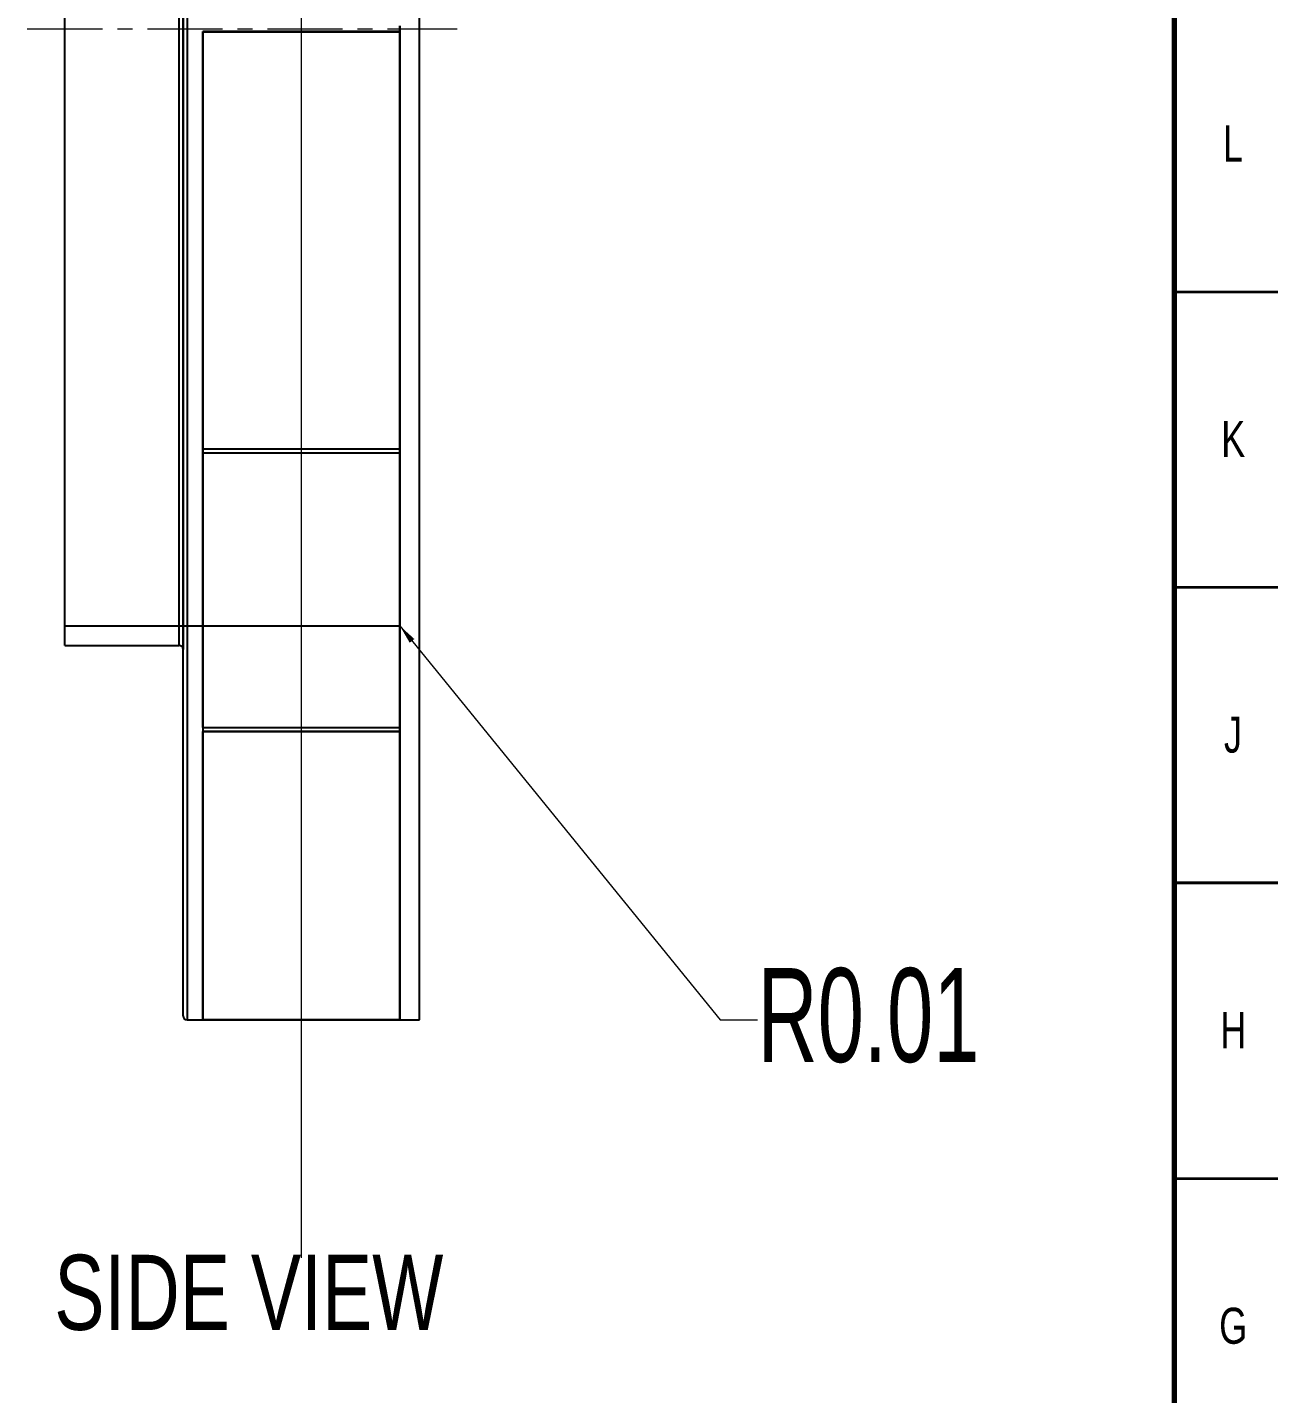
# Model space of a CAD drawing. Header units: millimetres. Extents: x 0 to 119, y 0 to 84.
# Drawn here: x 97.5 to 118.65, y 33.41 to 56.52 of the extents above; entities that cross this region are included whole.
import ezdxf

# ---------------------------------------------------------------- set-up
doc = ezdxf.new("R2010")
doc.units = ezdxf.units.MM
doc.linetypes.add('CENTERX2', pattern=[2.032, 1.27, -0.254, 0.254, -0.254])
doc.styles.add('SLDTEXTSTYLE0', font='TXT', dxfattribs={"width": 0.75})
doc.styles.add('SLDTEXTSTYLE2', font='TXT', dxfattribs={"width": 0.663})
doc.dimstyles.new('SLDDIMSTYLE3', dxfattribs={"dimtxt": 1.4676106771, "dimasz": 0.3302, "dimexe": 0, "dimexo": 0.0625, "dimgap": 0.3669026693, "dimtad": 0, "dimtih": 1, "dimtoh": 1, "dimlfac": 3, "dimrnd": 1e-09, "dimdsep": 46, "dimtxsty": 'SLDTEXTSTYLE2', "dimsah": 1, "dimcen": 0, "dimadec": 0, "dimazin": 2, "dimtfac": 1, "dimtofl": 0, "dimtmove": 0, "dimatfit": 3, "dimfxl": 1, "dimfrac": 2, "dimtolj": 1, "dimtzin": 12, "dimarcsym": 0})

# ---------------------------------------------------------------- blocks, each defined once
blk = doc.blocks.new('_D_4')
at = {"color": 7, "linetype": 'Continuous', "lineweight": 0}
for p, q in [((103.796294641, 46.3982169898), (109.2150187612, 39.7328448767)), ((109.2150187612, 39.7328448767), (109.8500187612, 39.7328448767))]:
    blk.add_line(p, q, dxfattribs=at)
at = {"color": 7, "linetype": 'Continuous', "lineweight": 18}
blk.add_solid([(103.796294641, 46.3982169898), (103.9651707199, 46.1099574714), (104.044005901, 46.1740478312)], dxfattribs=at)
at = {"color": 7, "linetype": 'Continuous', "lineweight": 18, "insert": (109.8500187612, 40.6062537061), "char_height": 1.5875, "attachment_point": 1, "style": 'SLDTEXTSTYLE2'}
blk.add_mtext('R0.01', dxfattribs=at)

msp = doc.modelspace()

# ---------------------------------------------------------------- linework, layer by layer
at = {"color": 7, "linetype": 'Continuous', "lineweight": 70}
msp.add_line((116.9, 82.1), (116.9, 2), dxfattribs=at)
at = {"color": 7, "linetype": 'Continuous', "lineweight": 18}
msp.add_line((102.1294099566, 77.2885102179), (102.1294099566, 35.7071768845), dxfattribs=at)
at = {"color": 7, "linetype": 'Continuous', "lineweight": 25}
for p, q in [((100.1302432899, 39.79821035), (100.1302432899, 73.1974767524)), ((100.1969099566, 73.2630495339), (100.1969099566, 39.7326375685)), ((104.1302432899, 39.7326375685), (104.1302432899, 73.2630495339)), ((98.1302432899, 46.064878302), (98.1302432899, 66.9308088004)), ((100.0635766233, 46.064878302), (100.0635766233, 66.9308088004)), ((100.1302432899, 66.9978435512), (100.1302432899, 45.9978435512)), ((98.1302432899, 46.3978435512), (98.1302432899, 66.5978435512)), ((100.4635766233, 56.4495054129), (100.4635766233, 44.6762493494)), ((103.7952432899, 56.4495054129), (100.4635766233, 56.4495054129)), ((100.4635766233, 44.6762493494), (100.4635766233, 56.4495054129)), ((100.4635766233, 56.4478435512), (100.4635766233, 56.4495054129)), ((100.4635766233, 56.4495054129), (100.4635766233, 56.4478435512)), ((100.4635766233, 56.4478435512), (100.4635766233, 49.391507914)), ((100.4635766233, 56.4478435512), (103.7952432899, 56.4478435512)), ((100.4635766233, 49.391507914), (100.4635766233, 56.4478435512)), ((103.7952432899, 56.4478435512), (103.7952432899, 56.5478435512)), ((103.7952432899, 56.5478435512), (103.7952432899, 56.4478435512)), ((103.7952432899, 56.4495054129), (103.7952432899, 56.4478435512)), ((103.7952432899, 56.4478435512), (103.7952432899, 56.4495054129)), ((103.7969099566, 56.4461768845), (103.7969099566, 56.5495102179)), ((103.7969099566, 56.5495102179), (103.7969099566, 56.4461768845)), ((103.7969099566, 44.6797885104), (103.7969099566, 56.4461768845)), ((103.7969099566, 56.4461768845), (103.7969099566, 44.6797885104)), ((103.7985766233, 44.6786136367), (103.7985766233, 56.4461717482)), ((103.7985766233, 56.4461717482), (103.7985766233, 44.6786136367)), ((100.4635766233, 49.391507914), (103.7952432899, 49.391507914)), ((100.4635766233, 49.391507914), (100.4635766233, 44.6786029695)), ((100.4635766233, 49.3207972359), (103.7952432899, 49.3207972359)), ((100.4635766233, 46.3979673143), (100.4635766233, 49.3207972359)), ((100.4635766233, 49.3207972359), (100.4635766233, 46.3979673143)), ((100.4635766233, 49.3207972359), (100.4635766233, 44.6078922914)), ((103.7952432899, 49.3207972359), (103.7952432899, 49.391507914)), ((103.7952432899, 49.391507914), (103.7952432899, 49.3207972359)), ((103.7952432899, 44.6786029695), (103.7952432899, 49.391507914)), ((103.7952432899, 49.3207972359), (103.7952432899, 44.6078922914)), ((103.7969099566, 49.3208031828), (103.7969099566, 49.3938708836)), ((103.7969099566, 49.3938708836), (103.7969099566, 49.3208031828)), ((103.7969099566, 44.6797885104), (103.7969099566, 49.3938708836)), ((103.7969099566, 49.3208031828), (103.7969099566, 44.6067208097)), ((98.1302432899, 46.3978435512), (103.7952432899, 46.3978435512)), ((100.4635766233, 46.3979673143), (103.7952432899, 46.3979673143)), ((100.4635766233, 46.3979673143), (100.4635766233, 39.7329132236)), ((103.7952432899, 46.3979673143), (103.7952432899, 46.3978435512)), ((103.7952432899, 46.3979673143), (103.7952432899, 39.7329132236)), ((103.7969099566, 39.732923165), (103.7969099566, 46.3996423912)), ((103.7969099566, 46.3996423912), (103.7969099566, 46.3995102179)), ((98.1302432899, 46.0645102179), (100.0635766233, 46.0645102179)), ((100.4635766233, 44.6786029695), (103.7952432899, 44.6786029695)), ((100.4635766233, 44.6762493494), (100.4635766233, 44.6786029695)), ((100.4635766233, 44.6786029695), (100.4635766233, 44.6762493494)), ((100.4635766233, 44.6762493494), (103.7952432899, 44.6762493494)), ((103.7952432899, 44.6786029695), (103.7952432899, 44.6762493494)), ((103.7952432899, 44.6762493494), (103.7952432899, 44.6786029695)), ((103.7952432899, 44.6078922914), (100.4635766233, 44.6078922914)), ((100.4635766233, 44.6078922914), (100.4635766233, 44.6074041377)), ((100.4635766233, 44.6078922914), (100.4635766233, 44.6074041377)), ((100.4635766233, 44.6078888986), (103.7952432899, 44.6078888986)), ((100.4635766233, 39.7312465639), (100.4635766233, 44.6078888986)), ((100.4635766233, 44.6078888986), (100.4635766233, 39.7312465639)), ((103.7952432899, 44.6078922914), (103.7952432899, 44.6074041377)), ((103.7952432899, 44.6078922914), (103.7952432899, 44.6074041377)), ((103.7969099566, 44.6067208097), (103.7969099566, 39.732923165)), ((103.7969099566, 39.732923165), (103.7969099566, 44.6067208097)), ((103.7985766233, 44.605538672), (103.7985766233, 39.7312565062)), ((103.7985766233, 39.7312565062), (103.7985766233, 44.605538672)), ((100.1969099566, 39.7311768845), (104.1302432899, 39.7311768845)), ((103.7952432899, 39.7329132236), (100.4635766233, 39.7329132236)), ((100.4635766233, 39.7312465639), (100.4635766233, 39.7329132236)), ((100.4635766233, 39.7329132236), (100.4635766233, 39.7312465639)), ((103.7952432899, 39.7312465639), (100.4635766233, 39.7312465639)), ((103.7952432899, 39.7329132236), (103.7952432899, 39.7312465639)), ((103.7952432899, 39.7312465639), (103.7952432899, 39.7329132236))]:
    msp.add_line(p, q, dxfattribs=at)
at = {"color": 7, "linetype": 'CENTERX2', "lineweight": 18}
msp.add_line((97.4952432899, 56.4978435512), (104.7652432899, 56.4978435512), dxfattribs=at)
at = {"color": 7, "linetype": 'Continuous', "lineweight": 35}
for p, q in [((116.9, 52.05), (118.65, 52.05)), ((116.9, 47.05), (118.65, 47.05)), ((118.6501, 42.05), (116.8999, 42.05)), ((116.9, 42.05), (118.65, 42.05)), ((116.9, 37.05), (118.65, 37.05))]:
    msp.add_line(p, q, dxfattribs=at)
at = {"color": 7, "linetype": 'Continuous', "lineweight": 25}
for centre, radius, start, end in [((103.7981599605, 56.5813772134), 0.1352061072777068, 269.4702830152, 270.176567856), ((100.0635766233, 45.9978435512), 0.06666666666667, 0, 90), ((103.7983670058, 44.680085872), 0.0014870832013075, 191.5347955096, 278.103329877), ((103.798369574, 44.6070127233), 0.0014885216043309, 191.309560094, 277.9956108741), ((100.1969099566, 39.7978435512), 0.0666666666666629, 180, 270), ((103.7985766193, 39.7329231689), 0.0016666627093518, 180.0001360444, 270.0001360436)]:
    msp.add_arc(centre, radius, start, end, dxfattribs=at)
for points, knots in [([(103.7952432899171, 56.44950541287307), (103.7954886952827, 56.44950541287307), (103.7957355835428, 56.44947797779258), (103.7959750021355, 56.44942410287476), (103.7963389857247, 56.44934219784917), (103.7966938465481, 56.4491963141805), (103.7970101959315, 56.44899853835275), (103.7973265560236, 56.44880075583014), (103.7976131287407, 56.44854562256597), (103.7978461862896, 56.4482542715707), (103.7980792518674, 56.44796291053831), (103.7982652272783, 56.44762729364595), (103.7983887179615, 56.44727521342653), (103.7985122111725, 56.44692312600041), (103.7985766232504, 56.44654486467709), (103.7985766232504, 56.44617174816153)], [0, 0, 0, 0, 2.2086482908e-05, 2.2086482908e-05, 2.2086482908e-05, 5.59393080127e-05, 5.59393080127e-05, 5.59393080127e-05, 8.9793251805e-05, 8.9793251805e-05, 8.9793251805e-05, 0.0001236483298242, 0.0001236483298242, 0.0001236483298242, 0.0001575040784353, 0.0001575040784353, 0.0001575040784353, 0.0001575040784353]), ([(103.7985766232504, 56.44617174816153), (103.7985766232504, 56.44641718668518), (103.7985491891765, 56.44666410789112), (103.7984953151071, 56.4469035608018), (103.7984134169367, 56.44726757182836), (103.7982675491534, 56.4476224643092), (103.798069785297, 56.4479388519372), (103.7978720280809, 56.44825522894179), (103.7976169238697, 56.44854182867005), (103.7973255926617, 56.44877491422139), (103.7970342713306, 56.44900799187054), (103.796698689989, 56.44919398709247), (103.796346638384, 56.44931749139802), (103.7959945939944, 56.44944099317237), (103.7956163690888, 56.44950541287307), (103.7952432899171, 56.44950541287307)], [0, 0, 0, 0, 2.2089572028e-05, 2.2089572028e-05, 2.2089572028e-05, 5.59447304571e-05, 5.59447304571e-05, 5.59447304571e-05, 8.9798779962e-05, 8.9798779962e-05, 8.9798779962e-05, 0.0001236517141528, 0.0001236517141528, 0.0001236517141528, 0.0001575039763914, 0.0001575039763914, 0.0001575039763914, 0.0001575039763914]), ([(103.7952432899171, 56.44784355119034), (103.7953910085896, 56.44784355119034), (103.7955408655662, 56.44782298286457), (103.7956787769548, 56.44778565076464), (103.7958160366524, 56.44774849507501), (103.7959453535562, 56.44769421045116), (103.7960603048208, 56.44762955944424), (103.796222700009, 56.44753822497763), (103.7963614436195, 56.4474240130748), (103.796473925346, 56.44730085704062), (103.7966304350334, 56.44712949487354), (103.7967420182569, 56.44693560004924), (103.7968126790426, 56.44673795096394), (103.7968741798733, 56.44656592368184), (103.7969060854815, 56.44638752240022), (103.796909624918, 56.44621013271988), (103.7969098460343, 56.44619905080129), (103.7969099565837, 56.44618796753002), (103.7969099565837, 56.44617688452367)], [0, 0, 0, 0, 1.32946805267e-05, 1.32946805267e-05, 1.32946805267e-05, 2.6479093306e-05, 2.6479093306e-05, 2.6479093306e-05, 4.51779383349e-05, 4.51779383349e-05, 4.51779383349e-05, 7.12695668726e-05, 7.12695668726e-05, 7.12695668726e-05, 9.38662939015e-05, 9.38662939015e-05, 9.38662939015e-05, 9.5280551721e-05, 9.5280551721e-05, 9.5280551721e-05, 9.5280551721e-05]), ([(103.7952432899171, 56.44784355119034), (103.795429829046, 56.44784355119034), (103.7956189407118, 56.44781134497808), (103.7957949641506, 56.44774959979284), (103.7959709880418, 56.44768785444887), (103.7961387786708, 56.44759486697424), (103.7962844412894, 56.44747833817158), (103.7964301047973, 56.44736180865751), (103.7965576576392, 56.44721852353628), (103.796656537607, 56.44706034858328), (103.7967554183969, 56.44690217231522), (103.7968283530991, 56.44672474334941), (103.7968693025121, 56.44654275447139), (103.7968962394691, 56.44642304026234), (103.7969099565838, 56.44629959168983), (103.7969099565838, 56.44617688452367)], [0, 0, 0, 0, 1.67885216031e-05, 1.67885216031e-05, 1.67885216031e-05, 3.35770844191e-05, 3.35770844191e-05, 3.35770844191e-05, 5.03657474072e-05, 5.03657474072e-05, 5.03657474072e-05, 6.71545486196e-05, 6.71545486196e-05, 6.71545486196e-05, 7.8108655265e-05, 7.8108655265e-05, 7.8108655265e-05, 7.8108655265e-05]), ([(103.7952432899171, 56.44784355119032), (103.7953910085896, 56.44784355119032), (103.7955408655662, 56.44782298286457), (103.7956787769548, 56.44778565076463), (103.7958160366524, 56.44774849507501), (103.7959453535562, 56.44769421045116), (103.7960603048208, 56.44762955944424), (103.796222700009, 56.44753822497763), (103.7963614436195, 56.4474240130748), (103.796473925346, 56.44730085704062), (103.7966304350334, 56.44712949487354), (103.7967420182569, 56.44693560004924), (103.7968126790426, 56.44673795096392), (103.7968741798733, 56.44656592368182), (103.7969060854815, 56.44638752240024), (103.796909624918, 56.44621013271986), (103.7969098460343, 56.44619905080128), (103.7969099565837, 56.44618796753002), (103.7969099565837, 56.44617688452366)], [0, 0, 0, 0, 1.32946805267e-05, 1.32946805267e-05, 1.32946805267e-05, 2.6479093306e-05, 2.6479093306e-05, 2.6479093306e-05, 4.51779383349e-05, 4.51779383349e-05, 4.51779383349e-05, 7.12695668727e-05, 7.12695668727e-05, 7.12695668727e-05, 9.38662939015e-05, 9.38662939015e-05, 9.38662939015e-05, 9.5280551721e-05, 9.5280551721e-05, 9.5280551721e-05, 9.5280551721e-05]), ([(103.7969099565837, 56.44617688452366), (103.7969099565837, 56.44636342462973), (103.7968777501318, 56.44655253727551), (103.7968160039393, 56.44672856231197), (103.7967542579461, 56.44690458678019), (103.7966612693541, 56.4470723786107), (103.7965447381033, 56.4472180427231), (103.7964282076532, 56.44736370583464), (103.7962849207747, 56.44749125906409), (103.7961267429243, 56.44759013912274), (103.7959685663645, 56.44768901837461), (103.7957911362998, 56.44776195213272), (103.7956091460263, 56.44780290023242), (103.7954894363555, 56.4478298350979), (103.7953659924698, 56.44784355119034), (103.7952432899171, 56.44784355119034)], [0, 0, 0, 0, 1.67889284498e-05, 1.67889284498e-05, 1.67889284498e-05, 3.35778053395e-05, 3.35778053395e-05, 3.35778053395e-05, 5.0366569152e-05, 5.0366569152e-05, 5.0366569152e-05, 6.7155196772e-05, 6.7155196772e-05, 6.7155196772e-05, 7.8108680659e-05, 7.8108680659e-05, 7.8108680659e-05, 7.8108680659e-05]), ([(103.7952432899171, 49.39150791401721), (103.7953910085896, 49.39150791401721), (103.7955408655662, 49.39153707416726), (103.7956787769548, 49.39159000088929), (103.7958160366524, 49.39164267750969), (103.7959453535562, 49.39171963842862), (103.7960603048208, 49.39181129661335), (103.796222700009, 49.391940784951), (103.7963614436195, 49.39210270845522), (103.796473925346, 49.39227731429892), (103.7966304350334, 49.3925202649262), (103.7967420182569, 49.39279516481614), (103.7968126790426, 49.39307539188427), (103.7968741798733, 49.39331929233452), (103.7969060854815, 49.39357223308019), (103.796909624918, 49.3938237429639), (103.7969098460343, 49.39383945533255), (103.7969099565837, 49.39385516964595), (103.7969099565837, 49.39387088357034)], [0, 0, 0, 0, 1.32946805267e-05, 1.32946805267e-05, 1.32946805267e-05, 2.6479093306e-05, 2.6479093306e-05, 2.6479093306e-05, 4.5177938335e-05, 4.5177938335e-05, 4.5177938335e-05, 7.12695668727e-05, 7.12695668727e-05, 7.12695668727e-05, 9.38662939014e-05, 9.38662939014e-05, 9.38662939014e-05, 9.52805517209e-05, 9.52805517209e-05, 9.52805517209e-05, 9.52805517209e-05]), ([(103.7952432899171, 49.39150791401721), (103.7953910085896, 49.39150791401721), (103.7955408655662, 49.39153707416725), (103.7956787769548, 49.39159000088929), (103.7958160366524, 49.39164267750969), (103.7959453535562, 49.39171963842862), (103.7960603048208, 49.39181129661335), (103.796222700009, 49.39194078495099), (103.7963614436195, 49.39210270845521), (103.796473925346, 49.39227731429892), (103.7966304350334, 49.3925202649262), (103.7967420182569, 49.39279516481613), (103.7968126790426, 49.39307539188427), (103.7968741798733, 49.39331929233452), (103.7969060854815, 49.39357223308019), (103.796909624918, 49.3938237429639), (103.7969098460343, 49.39383945533255), (103.7969099565837, 49.39385516964595), (103.7969099565837, 49.39387088357034)], [0, 0, 0, 0, 1.32946805267e-05, 1.32946805267e-05, 1.32946805267e-05, 2.6479093306e-05, 2.6479093306e-05, 2.6479093306e-05, 4.51779383349e-05, 4.51779383349e-05, 4.51779383349e-05, 7.12695668727e-05, 7.12695668727e-05, 7.12695668727e-05, 9.38662939015e-05, 9.38662939015e-05, 9.38662939015e-05, 9.5280551721e-05, 9.5280551721e-05, 9.5280551721e-05, 9.5280551721e-05]), ([(103.7952432899171, 49.32079723589855), (103.7953910085896, 49.32079723589855), (103.7955408655662, 49.32079730804335), (103.7956787769548, 49.32079743920335), (103.7958160366524, 49.32079756974357), (103.7959453535562, 49.32079776061122), (103.7960603048208, 49.32079798846515), (103.796222700009, 49.3207983103614), (103.7963614436195, 49.32079871384365), (103.796473925346, 49.32079915075352), (103.7966304350334, 49.32079975868005), (103.7967420182569, 49.32080044987978), (103.7968126790426, 49.32080115893087), (103.7968741798733, 49.32080177606569), (103.7969060854815, 49.32080241929937), (103.796909624918, 49.3208030622913), (103.7969098460343, 49.3208031024604), (103.7969099565837, 49.32080314266126), (103.7969099565837, 49.32080318284773)], [0, 0, 0, 0, 1.32946805267e-05, 1.32946805267e-05, 1.32946805267e-05, 2.6479093306e-05, 2.6479093306e-05, 2.6479093306e-05, 4.51779383349e-05, 4.51779383349e-05, 4.51779383349e-05, 7.12695668726e-05, 7.12695668726e-05, 7.12695668726e-05, 9.38662939014e-05, 9.38662939014e-05, 9.38662939014e-05, 9.52805517209e-05, 9.52805517209e-05, 9.52805517209e-05, 9.52805517209e-05]), ([(103.7952432899171, 49.32079723589855), (103.7953910085896, 49.32079723589855), (103.7955408655662, 49.32079730804335), (103.7956787769548, 49.32079743920335), (103.7958160366524, 49.32079756974357), (103.7959453535562, 49.32079776061122), (103.7960603048208, 49.32079798846515), (103.796222700009, 49.3207983103614), (103.7963614436195, 49.32079871384365), (103.796473925346, 49.32079915075352), (103.7966304350334, 49.32079975868005), (103.7967420182569, 49.32080044987978), (103.7968126790426, 49.32080115893087), (103.7968741798733, 49.32080177606569), (103.7969060854815, 49.32080241929938), (103.796909624918, 49.32080306229129), (103.7969098460343, 49.3208031024604), (103.7969099565837, 49.32080314266125), (103.7969099565837, 49.32080318284773)], [0, 0, 0, 0, 1.32946805267e-05, 1.32946805267e-05, 1.32946805267e-05, 2.6479093306e-05, 2.6479093306e-05, 2.6479093306e-05, 4.51779383349e-05, 4.51779383349e-05, 4.51779383349e-05, 7.12695668726e-05, 7.12695668726e-05, 7.12695668726e-05, 9.38662939015e-05, 9.38662939015e-05, 9.38662939015e-05, 9.5280551721e-05, 9.5280551721e-05, 9.5280551721e-05, 9.5280551721e-05]), ([(103.7952432899171, 46.39796731432485), (103.7953910085896, 46.39796731432485), (103.7955408655662, 46.39798798467877), (103.7956787769548, 46.39802550226695), (103.7958160366524, 46.39806284256831), (103.7959453535562, 46.39811739711979), (103.7960603048208, 46.39818237036083), (103.796222700009, 46.39827416005748), (103.7963614436195, 46.39838894257038), (103.796473925346, 46.39851271648842), (103.7966304350334, 46.39868493839344), (103.7967420182569, 46.39887981072178), (103.7968126790426, 46.39907846255677), (103.7968741798733, 46.39925136259929), (103.7969060854815, 46.3994306735507), (103.796909624918, 46.39960897255895), (103.7969098460343, 46.39962011128521), (103.7969099565837, 46.39963125140908), (103.7969099565837, 46.3996423912477)], [0, 0, 0, 0, 1.32946805267e-05, 1.32946805267e-05, 1.32946805267e-05, 2.6479093306e-05, 2.6479093306e-05, 2.6479093306e-05, 4.51779383349e-05, 4.51779383349e-05, 4.51779383349e-05, 7.12695668727e-05, 7.12695668727e-05, 7.12695668727e-05, 9.38662939015e-05, 9.38662939015e-05, 9.38662939015e-05, 9.5280551721e-05, 9.5280551721e-05, 9.5280551721e-05, 9.5280551721e-05]), ([(103.7952432899171, 46.39796731432485), (103.7953910085896, 46.39796731432485), (103.7955408655662, 46.39798798467877), (103.7956787769548, 46.39802550226695), (103.7958160366524, 46.39806284256831), (103.7959453535562, 46.39811739711979), (103.7960603048208, 46.39818237036083), (103.796222700009, 46.39827416005748), (103.7963614436195, 46.39838894257038), (103.796473925346, 46.39851271648842), (103.7966304350334, 46.39868493839344), (103.7967420182569, 46.39887981072178), (103.7968126790426, 46.39907846255677), (103.7968741798733, 46.39925136259929), (103.7969060854815, 46.39943067355068), (103.796909624918, 46.39960897255895), (103.7969098460343, 46.39962011128522), (103.7969099565837, 46.39963125140908), (103.7969099565837, 46.3996423912477)], [0, 0, 0, 0, 1.32946805267e-05, 1.32946805267e-05, 1.32946805267e-05, 2.6479093306e-05, 2.6479093306e-05, 2.6479093306e-05, 4.51779383349e-05, 4.51779383349e-05, 4.51779383349e-05, 7.12695668726e-05, 7.12695668726e-05, 7.12695668726e-05, 9.38662939015e-05, 9.38662939015e-05, 9.38662939015e-05, 9.5280551721e-05, 9.5280551721e-05, 9.5280551721e-05, 9.5280551721e-05]), ([(103.7969099565837, 44.67978851041848), (103.7969099565837, 44.67965579363399), (103.7968777501318, 44.67952125586734), (103.7968160039393, 44.67939603657196), (103.7967542579461, 44.67927081768079), (103.7966612693541, 44.67915146344006), (103.7965447381033, 44.67904785408737), (103.7964282076532, 44.67894424544659), (103.7962849207747, 44.67885352364682), (103.7961267429243, 44.67878319750744), (103.7959685663645, 44.67871287194185), (103.7957911362998, 44.67866100185332), (103.7956091460263, 44.6786318799407), (103.7954894363555, 44.67861272411162), (103.7953659924698, 44.67860296949198), (103.7952432899171, 44.67860296949198)], [0, 0, 0, 0, 1.67889284499e-05, 1.67889284499e-05, 1.67889284499e-05, 3.35778053395e-05, 3.35778053395e-05, 3.35778053395e-05, 5.0366569152e-05, 5.0366569152e-05, 5.0366569152e-05, 6.7155196772e-05, 6.7155196772e-05, 6.7155196772e-05, 7.8108680659e-05, 7.8108680659e-05, 7.8108680659e-05, 7.8108680659e-05]), ([(103.7952432899171, 44.67860296949198), (103.795429829046, 44.67860296949198), (103.7956189407118, 44.67862587379951), (103.7957949641506, 44.6786697869637), (103.7959709880418, 44.67871370024079), (103.7961387786708, 44.67877983378956), (103.7962844412894, 44.67886271438518), (103.7964301047973, 44.67894559548677), (103.7965576576392, 44.67904750997949), (103.796656537607, 44.67916002236989), (103.7967554183969, 44.67927253569572), (103.7968283530991, 44.67939875048263), (103.7968693025121, 44.67952821799335), (103.7968962394691, 44.67961338309144), (103.7969099565838, 44.67970120854613), (103.7969099565838, 44.67978851041848)], [0, 0, 0, 0, 1.67885216031e-05, 1.67885216031e-05, 1.67885216031e-05, 3.35770844191e-05, 3.35770844191e-05, 3.35770844191e-05, 5.03657474073e-05, 5.03657474073e-05, 5.03657474073e-05, 6.71545486197e-05, 6.71545486197e-05, 6.71545486197e-05, 7.81086552651e-05, 7.81086552651e-05, 7.81086552651e-05, 7.81086552651e-05]), ([(103.7985766232504, 44.67861363666951), (103.7985766232504, 44.67843955056931), (103.7985491891765, 44.67826441672616), (103.7984953151071, 44.67809458352758), (103.7984134169367, 44.6778364068498), (103.7982675491534, 44.6775847063345), (103.798069785297, 44.67736032060935), (103.7978720280809, 44.67713594241843), (103.7976169238697, 44.67693268913373), (103.7973255926617, 44.6767673904129), (103.7970342713306, 44.6766020972961), (103.796698689989, 44.67647019729687), (103.796346638384, 44.67638261381138), (103.7959945939944, 44.67629503212091), (103.7956163690888, 44.67624934942243), (103.7952432899171, 44.67624934942243)], [0, 0, 0, 0, 2.2089572028e-05, 2.2089572028e-05, 2.2089572028e-05, 5.59447304571e-05, 5.59447304571e-05, 5.59447304571e-05, 8.97987799619e-05, 8.97987799619e-05, 8.97987799619e-05, 0.0001236517141528, 0.0001236517141528, 0.0001236517141528, 0.0001575039763913, 0.0001575039763913, 0.0001575039763913, 0.0001575039763913]), ([(103.7952432899171, 44.67624934942243), (103.7954886952827, 44.67624934942243), (103.7957355835428, 44.67626880483746), (103.7959750021355, 44.67630701017082), (103.7963389857247, 44.6763650930215), (103.7966938465481, 44.67646854651954), (103.7970101959315, 44.67660880256025), (103.7973265560236, 44.67674906334872), (103.7976131287407, 44.67692999791178), (103.7978461862896, 44.6771366234949), (103.7980792518674, 44.67734325619632), (103.7982652272783, 44.67758128074656), (103.7983887179615, 44.67783098991997), (103.7985122111725, 44.67808070420465), (103.7985766232504, 44.67834899036156), (103.7985766232504, 44.67861363666952)], [0, 0, 0, 0, 2.2086482908e-05, 2.2086482908e-05, 2.2086482908e-05, 5.59393080127e-05, 5.59393080127e-05, 5.59393080127e-05, 8.9793251805e-05, 8.9793251805e-05, 8.9793251805e-05, 0.0001236483298242, 0.0001236483298242, 0.0001236483298242, 0.0001575040784354, 0.0001575040784354, 0.0001575040784354, 0.0001575040784354]), ([(103.7952432899171, 44.60789229137333), (103.795429829046, 44.60789229137333), (103.7956189407118, 44.6078696492187), (103.7957949641506, 44.60782624150452), (103.7959709880418, 44.60778283367874), (103.7961387786708, 44.60771746307976), (103.7962844412894, 44.60763554706225), (103.7964301047973, 44.60755363054465), (103.7965576576392, 44.60745290927562), (103.796656537607, 44.60734172850226), (103.7967554183969, 44.60723054680454), (103.7968283530991, 44.60710583914165), (103.7968693025121, 44.60697793551289), (103.7968962394691, 44.60689379915291), (103.7969099565838, 44.60680704196211), (103.7969099565838, 44.60672080969587)], [0, 0, 0, 0, 1.67885216031e-05, 1.67885216031e-05, 1.67885216031e-05, 3.35770844192e-05, 3.35770844192e-05, 3.35770844192e-05, 5.03657474072e-05, 5.03657474072e-05, 5.03657474072e-05, 6.71545486197e-05, 6.71545486197e-05, 6.71545486197e-05, 7.8108655265e-05, 7.8108655265e-05, 7.8108655265e-05, 7.8108655265e-05]), ([(103.7969099565837, 44.60672080969587), (103.7969099565837, 44.60685190045931), (103.7968777501318, 44.60698480836112), (103.7968160039393, 44.60710852605961), (103.7967542579461, 44.60723224335873), (103.7966612693541, 44.60735018260036), (103.7965447381033, 44.60745257341098), (103.7964282076532, 44.60755496351807), (103.7962849207747, 44.60764462922533), (103.7961267429243, 44.60771414060593), (103.7959685663645, 44.60778365141938), (103.7957911362998, 44.60783492524072), (103.7956091460263, 44.60786371268605), (103.7954894363555, 44.60788264850903), (103.7953659924698, 44.60789229137333), (103.7952432899171, 44.60789229137333)], [0, 0, 0, 0, 1.67889284498e-05, 1.67889284498e-05, 1.67889284498e-05, 3.35778053395e-05, 3.35778053395e-05, 3.35778053395e-05, 5.0366569152e-05, 5.0366569152e-05, 5.0366569152e-05, 6.7155196772e-05, 6.7155196772e-05, 6.7155196772e-05, 7.8108680659e-05, 7.8108680659e-05, 7.8108680659e-05, 7.8108680659e-05]), ([(103.7985766232504, 44.60553867203392), (103.7985766232504, 44.60571168842259), (103.7985491891765, 44.60588575389772), (103.7984953151071, 44.60605455825296), (103.7984134169367, 44.60631117090581), (103.7982675491534, 44.60656136415009), (103.798069785297, 44.60678441809942), (103.7978720280809, 44.60700746455922), (103.7976169238697, 44.60720952449719), (103.7973255926617, 44.60737385852426), (103.7970342713306, 44.60753818697998), (103.796698689989, 44.60766932394613), (103.796346638384, 44.60775640192457), (103.7959945939944, 44.60784347811836), (103.7956163690887, 44.60788889863429), (103.7952432899171, 44.60788889863429)], [0, 0, 0, 0, 2.20895720279e-05, 2.20895720279e-05, 2.20895720279e-05, 5.59447304571e-05, 5.59447304571e-05, 5.59447304571e-05, 8.97987799619e-05, 8.97987799619e-05, 8.97987799619e-05, 0.0001236517141528, 0.0001236517141528, 0.0001236517141528, 0.0001575039763913, 0.0001575039763913, 0.0001575039763913, 0.0001575039763913]), ([(103.7952432899171, 44.60788889863429), (103.7954886952827, 44.60788889863429), (103.7957355835428, 44.6078695549864), (103.7959750021355, 44.60783156968031), (103.7963389857247, 44.60777382133299), (103.7966938465481, 44.60767096416826), (103.7970101959315, 44.60753152295105), (103.7973265560236, 44.60739207701366), (103.7976131287407, 44.6072121986543), (103.7978461862896, 44.6070067917085), (103.7980792518674, 44.60680137768638), (103.7982652272783, 44.60656476827568), (103.7983887179615, 44.60631656082774), (103.7985122111725, 44.60606834829927), (103.7985766232504, 44.60580169216261), (103.7985766232504, 44.60553867203392)], [0, 0, 0, 0, 2.2086482908e-05, 2.2086482908e-05, 2.2086482908e-05, 5.59393080127e-05, 5.59393080127e-05, 5.59393080127e-05, 8.9793251805e-05, 8.9793251805e-05, 8.9793251805e-05, 0.0001236483298241, 0.0001236483298241, 0.0001236483298241, 0.0001575040784354, 0.0001575040784354, 0.0001575040784354, 0.0001575040784354]), ([(103.7969099565837, 39.73292316499239), (103.7969099565837, 39.73292201522188), (103.7968777501318, 39.7329208627334), (103.7968160039393, 39.73291980094405), (103.7967542579461, 39.73291873915814), (103.7966612693541, 39.73291773860268), (103.7965447381033, 39.73291687696332), (103.7964282076532, 39.73291601532987), (103.7962849207747, 39.73291526855971), (103.7961267429243, 39.73291469243825), (103.7959685663645, 39.7329141163215), (103.7957911362998, 39.73291369469691), (103.7956091460263, 39.73291345819281), (103.7954894363555, 39.73291330262501), (103.7953659924698, 39.73291322360206), (103.7952432899171, 39.73291322360206)], [0, 0, 0, 0, 1.67889284498e-05, 1.67889284498e-05, 1.67889284498e-05, 3.35778053395e-05, 3.35778053395e-05, 3.35778053395e-05, 5.0366569152e-05, 5.0366569152e-05, 5.0366569152e-05, 6.7155196772e-05, 6.7155196772e-05, 6.7155196772e-05, 7.8108680659e-05, 7.8108680659e-05, 7.8108680659e-05, 7.8108680659e-05]), ([(103.7952432899171, 39.73291322360206), (103.795429829046, 39.73291322360206), (103.7956189407118, 39.73291340897215), (103.7957949641506, 39.73291376637928), (103.7959709880418, 39.73291412378733), (103.7961387786708, 39.7329146632743), (103.7962844412894, 39.73291534533402), (103.7964301047973, 39.73291602739791), (103.7965576576392, 39.73291687113446), (103.796656537607, 39.73291781272991), (103.7967554183969, 39.73291875433317), (103.7968283530991, 39.73291982003077), (103.7968693025121, 39.73292092586232), (103.7968962394691, 39.73292165329002), (103.7969099565838, 39.73292240866666), (103.7969099565838, 39.73292316499239)], [0, 0, 0, 0, 1.67885216031e-05, 1.67885216031e-05, 1.67885216031e-05, 3.35770844191e-05, 3.35770844191e-05, 3.35770844191e-05, 5.03657474072e-05, 5.03657474072e-05, 5.03657474072e-05, 6.71545486196e-05, 6.71545486196e-05, 6.71545486196e-05, 7.8108655265e-05, 7.8108655265e-05, 7.8108655265e-05, 7.8108655265e-05]), ([(103.7952432899171, 39.73124656386177), (103.7954886952827, 39.73124656386177), (103.7957355835428, 39.73124664289306), (103.7959750021355, 39.73124679847585), (103.7963389857247, 39.73124703500544), (103.7966938465481, 39.73124745667675), (103.7970101959315, 39.73124803284398), (103.7973265560236, 39.73124860903071), (103.7976131287407, 39.73124935587951), (103.7978461862896, 39.73125021758622), (103.7980792518674, 39.73125107932262), (103.7982652272783, 39.73125207997737), (103.7983887179615, 39.73125314185764), (103.7985122111725, 39.73125420375964), (103.7985766232504, 39.73125535635801), (103.7985766232504, 39.7312565062404)], [0, 0, 0, 0, 2.2086482908e-05, 2.2086482908e-05, 2.2086482908e-05, 5.59393080127e-05, 5.59393080127e-05, 5.59393080127e-05, 8.9793251805e-05, 8.9793251805e-05, 8.9793251805e-05, 0.0001236483298242, 0.0001236483298242, 0.0001236483298242, 0.0001575040784353, 0.0001575040784353, 0.0001575040784353, 0.0001575040784353]), ([(103.7985766232504, 39.7312565062404), (103.7985766232504, 39.73125574984012), (103.7985491891765, 39.73125499438985), (103.7984953151071, 39.73125426688775), (103.7984134169367, 39.73125316095511), (103.7982675491534, 39.73125209515355), (103.798069785297, 39.73125115344583), (103.7978720280809, 39.73125021176974), (103.7976169238697, 39.73124936794617), (103.7973255926617, 39.73124868580467), (103.7970342713306, 39.73124800368628), (103.796698689989, 39.73124746414042), (103.796346638384, 39.73124710669295), (103.7959945939944, 39.73124674925283), (103.7956163690888, 39.73124656386177), (103.7952432899171, 39.73124656386177)], [0, 0, 0, 0, 2.2089572028e-05, 2.2089572028e-05, 2.2089572028e-05, 5.59447304571e-05, 5.59447304571e-05, 5.59447304571e-05, 8.9798779962e-05, 8.9798779962e-05, 8.9798779962e-05, 0.0001236517141528, 0.0001236517141528, 0.0001236517141528, 0.0001575039763914, 0.0001575039763914, 0.0001575039763914, 0.0001575039763914])]:
    msp.add_open_spline(points, degree=3, knots=knots, dxfattribs=at)

# ---------------------------------------------------------------- texts
at = {"color": 7, "linetype": 'Continuous', "lineweight": 0, "style": 'SLDTEXTSTYLE0'}
for s, insert, char_height, attachment_point in [('L', (117.8934383334, 54.8613690402), 0.6096, 2), ('K', (117.898095, 49.8613690402), 0.6096, 2), ('J', (117.8944966682, 44.8613690402), 0.6096, 2), ('H', (117.898518322, 39.8613690402), 0.6096, 2), ('SIDE VIEW', (97.9512393976, 35.7560535742), 1.27, 1), ('G', (117.8980949912, 34.8613690402), 0.6096, 2)]:
    msp.add_mtext(s, dxfattribs=dict(at, insert=insert, char_height=char_height, attachment_point=attachment_point))

# ---------------------------------------------------------------- dimensions: what is measured, and where the dimension line sits
at = {"color": 7, "linetype": 'Continuous', "lineweight": 18}
dim = msp.add_radius_dim(center=(103.7952432899, 46.3995102179), mpoint=(103.796294641, 46.3982169898), dimstyle='SLDDIMSTYLE3', dxfattribs=at)
dim.commit()
dim.dimension.update_dxf_attribs({"geometry": '_D_4', "text_midpoint": (112.4076577938, 39.7328448767), "dimtype": 164})

doc.saveas('drawing.dxf')
